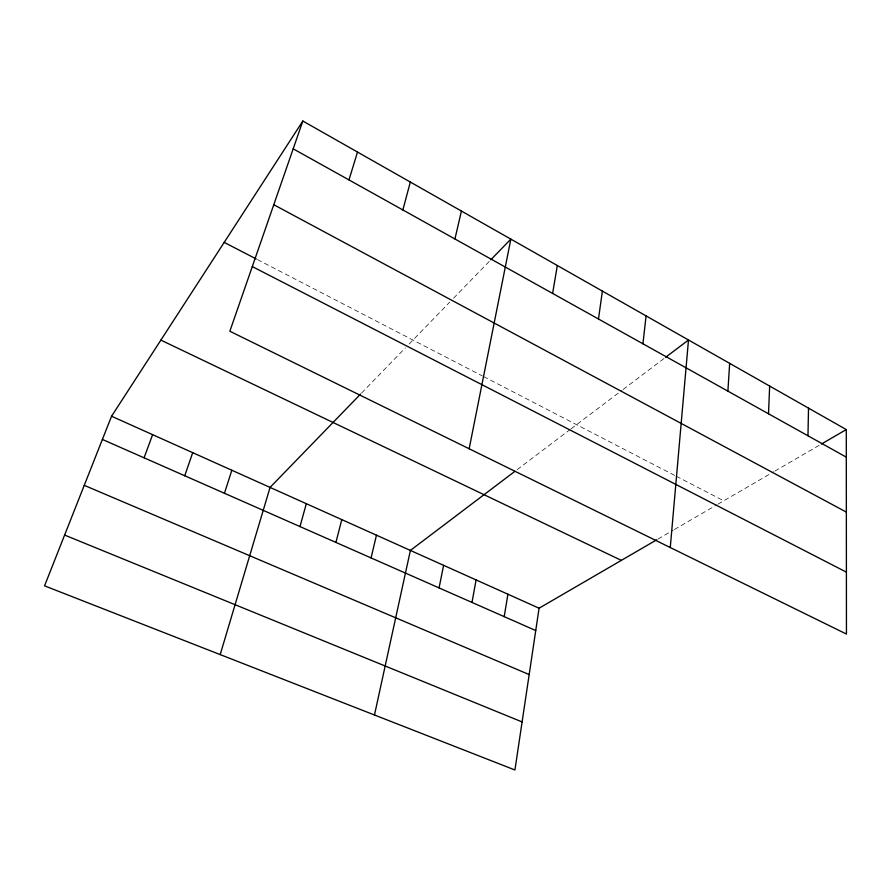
<?xml version="1.0" encoding="UTF-8"?>
<svg xmlns="http://www.w3.org/2000/svg" width="891" height="891" viewBox="0 0 891 891"><rect width="100%" height="100%" fill="white"/><g stroke="black" fill="none" stroke-linecap="round" stroke-linejoin="round"><path stroke-width="0.67" stroke-dasharray="4.46 3.34" d="M361.546 393.076L405.338 347.924M409.158 343.993L449.71 302.16M453.541 298.218L489.861 260.773M517.148 469.646L569.962 429.674M571.064 428.838L622.029 390.28M623.121 389.445L664.586 358.071M657.926 539.1L673.195 530.212M674.376 529.532L716.709 504.919M717.879 504.228L773.689 471.785M774.88 471.083L820.21 444.732M257.488 259.615L482.365 375.946M483.59 376.57L675.055 475.616M676.269 476.24L723.759 500.809"/><path stroke-width="1.34" d="M807.97 435.777L808.516 408.123M768.51 413.78L769.657 386.059M727.891 391.138L729.662 363.361M670.266 547.531L688.498 339.983L665.677 357.246M642.934 343.781L646.086 315.904M598.474 319L602.383 291.09M656.756 539.779L539.077 608.208L514.931 769.98L44.55 585.844L111.553 416.231L302.84 121.02L846.283 429.573L846.45 634.058L229.845 331.24L302.84 121.02M504.206 616.639L507.915 594.219M552.62 293.44L557.321 265.507M471.985 602.439L476.095 579.93M469.156 448.763L510.855 239.122L490.807 259.793M439.074 587.926L443.595 565.328M374.476 714.994L410.395 550.426L514.942 471.306M454.933 238.988L461.415 211.056M371.068 557.933L376.459 535.19M335.918 542.43L341.776 519.609M402.855 209.953L410.328 182.054M299.977 526.581L306.326 503.693M220.2 654.607L270.062 487.41L360.599 394.056M348.971 179.915L357.503 152.06M224.454 493.269L231.838 470.248M184.749 475.761L192.701 452.673M144.075 457.818L152.617 434.674M821.402 444.041L846.283 429.573M64.609 535.068L522.104 721.933M84.255 485.35L529.176 674.576M102.387 439.43L535.747 630.55M111.553 416.231L539.077 608.208M160.881 340.117L621.339 560.372M252.298 266.576L846.394 572.133M224.198 242.397L256.252 258.98M273.771 204.718L846.35 512.091M293.184 148.819L846.305 457.15"/></g></svg>
